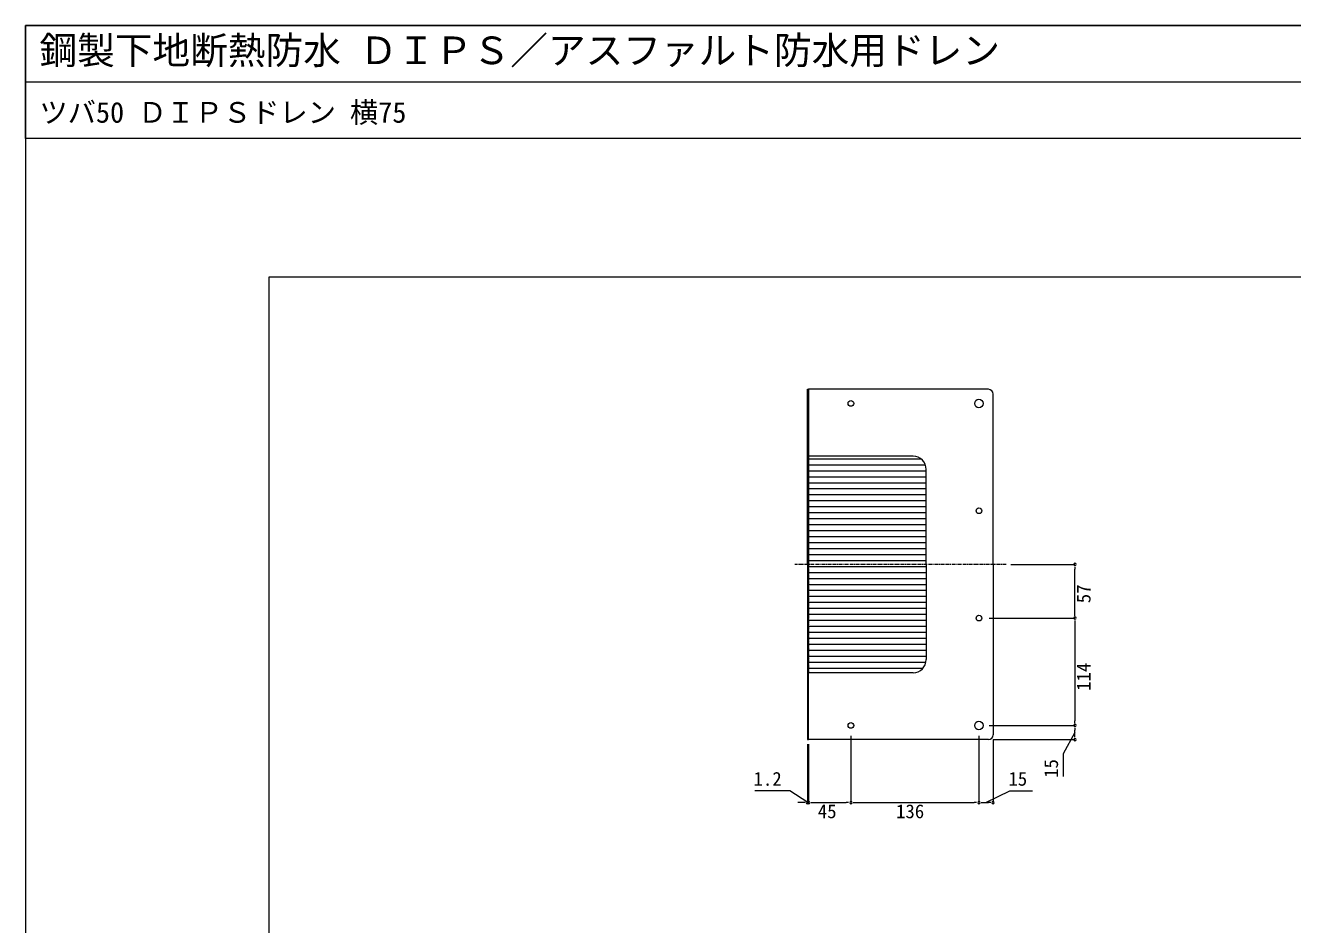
# Model space of a CAD drawing. Units: millimetres, scale not verified. Extents: x -1380 to 1380, y -955 to 955.
# Drawn here: x -1380 to -34, y 0 to 955 of the extents above; entities that cross this region are included whole.
import ezdxf
from ezdxf.enums import TextEntityAlignment as Align

# ---------------------------------------------------------------- set-up
doc = ezdxf.new("R2010")
doc.units = ezdxf.units.MM
doc.header["$LTSCALE"] = 3
doc.linetypes.add('USER1', pattern=[2, 1.25, -0.25, 0.25, -0.25])
for name, color, linetype, lineweight in [('0-0_0', 7, 'Continuous', 15), ('0-3_L-1', 7, 'Continuous', 18), ('0-4_L-5', 2, 'USER1', 18), ('0-6_L-6', 8, 'Continuous', 18), ('0-7_WAKU', 7, 'Continuous', 18), ('0-9_SUNPO', 7, 'Continuous', 18)]:
    doc.layers.add(name, color=color, linetype=linetype, lineweight=lineweight)
doc.styles.add('ＭＳ ゴシック', font='')
doc.styles.get('ＭＳ ゴシック').set_extended_font_data('MS Gothic')

msp = doc.modelspace()

# ---------------------------------------------------------------- linework, layer by layer
at = {"layer": '0-0_0', "lineweight": 18}
msp.add_line((-1380.079, 894.897), (1379.921, 894.897), dxfattribs=at)
at = {"layer": '0-0_0'}
for p, q in [((-265.429, 379.897), (-265.429, 377.397)), ((-265.429, 327.897), (-265.429, 330.397)), ((-265.429, 322.897), (-265.429, 320.397)), ((-265.429, 213.897), (-265.429, 216.397)), ((-265.429, 208.897), (-265.429, 206.397)), ((-265.429, 198.897), (-265.429, 201.397)), ((-552.045, 129.545), (-554.545, 129.545)), ((-545.845, 129.545), (-543.345, 129.545)), ((-545.845, 129.545), (-543.345, 129.545)), ((-505.845, 129.545), (-508.345, 129.545)), ((-500.845, 129.545), (-498.345, 129.545)), ((-369.845, 129.545), (-372.345, 129.545)), ((-364.845, 129.545), (-362.345, 129.545)), ((-354.845, 129.545), (-357.345, 129.545))]:
    msp.add_line(p, q, dxfattribs=at)
at = {"layer": '0-0_0', "lineweight": 18}
msp.add_lwpolyline([(-1121.329, -807.603), (1121.171, -807.603), (1121.171, 687.397), (-1121.329, 687.397)], close=True, dxfattribs=at)
at = {"layer": '0-0_0'}
for centre, start, end in [((-265.429, 382.397), 90, 270), ((-265.429, 382.397), 270, 90), ((-265.429, 325.397), 90, 270), ((-265.429, 325.397), 90, 270), ((-265.429, 325.397), 270, 90), ((-265.429, 325.397), 270, 90), ((-265.429, 211.397), 90, 270), ((-265.429, 211.397), 90, 270), ((-265.429, 211.397), 270, 90), ((-265.429, 211.397), 270, 90), ((-265.429, 196.397), 90, 270), ((-265.429, 196.397), 270, 90), ((-549.545, 129.545), 0, 180), ((-549.545, 129.545), 180, 0), ((-548.345, 129.545), 0, 180), ((-548.345, 129.545), 0, 180), ((-548.345, 129.545), 180, 0), ((-548.345, 129.545), 180, 0), ((-503.345, 129.545), 0, 180), ((-503.345, 129.545), 0, 180), ((-503.345, 129.545), 180, 0), ((-503.345, 129.545), 180, 0), ((-367.345, 129.545), 0, 180), ((-367.345, 129.545), 0, 180), ((-367.345, 129.545), 180, 0), ((-367.345, 129.545), 180, 0), ((-352.345, 129.545), 0, 180), ((-352.345, 129.545), 180, 0)]:
    msp.add_arc(centre, 1.25, start, end, dxfattribs=at)
at = {"layer": '0-3_L-1'}
for p, q in [((-357.345, 568.397), (-548.345, 568.397)), ((-352.345, 382.397), (-352.345, 563.397)), ((-437.345, 497.397), (-548.345, 497.397)), ((-423.345, 382.397), (-423.345, 483.397)), ((-423.345, 382.397), (-423.345, 281.397)), ((-352.345, 382.397), (-352.345, 201.397)), ((-437.345, 267.397), (-548.345, 267.397)), ((-357.345, 196.397), (-548.345, 196.397))]:
    msp.add_line(p, q, dxfattribs=at)
for points in [[(-549.545, 382.397), (-549.545, 568.397), (-548.345, 568.397), (-548.345, 382.397)], [(-549.545, 382.397), (-549.545, 196.397), (-548.345, 196.397), (-548.345, 382.397)]]:
    msp.add_lwpolyline(points, dxfattribs=at)
for centre, radius in [((-503.345, 553.397), 3), ((-367.345, 553.397), 4.5), ((-367.345, 439.397), 3), ((-367.345, 325.397), 3), ((-367.345, 211.397), 4.5), ((-503.345, 211.397), 3)]:
    msp.add_circle(centre, radius, dxfattribs=at)
for centre, radius, start, end in [((-357.345, 563.397), 5, 0, 90), ((-437.345, 483.397), 14, 0, 90), ((-437.345, 281.397), 14, 270, 0), ((-357.345, 201.397), 5, 270, 0)]:
    msp.add_arc(centre, radius, start, end, dxfattribs=at)
at = {"layer": '0-4_L-5'}
for p, q in [((-548.345, 497.397), (-548.345, 267.397)), ((-338.52, 382.397), (-562.77, 382.397))]:
    msp.add_line(p, q, dxfattribs=at)
at = {"layer": '0-6_L-6'}
for p, q in [((-548.345, 494.634), (-428.995, 494.634)), ((-548.345, 488.284), (-424.226, 488.284)), ((-548.345, 481.934), (-423.345, 481.934)), ((-548.345, 475.584), (-423.345, 475.584)), ((-548.345, 469.234), (-423.345, 469.234)), ((-548.345, 462.884), (-423.345, 462.884)), ((-548.345, 456.534), (-423.345, 456.534)), ((-548.345, 450.184), (-423.345, 450.184)), ((-548.345, 443.834), (-423.345, 443.834)), ((-548.345, 437.484), (-423.345, 437.484)), ((-548.345, 431.134), (-423.345, 431.134)), ((-548.345, 424.784), (-423.345, 424.784)), ((-548.345, 418.434), (-423.345, 418.434)), ((-548.345, 412.084), (-423.345, 412.084)), ((-548.345, 405.734), (-423.345, 405.734)), ((-548.345, 399.384), (-423.345, 399.384)), ((-548.345, 393.034), (-423.345, 393.034)), ((-548.345, 386.684), (-423.345, 386.684)), ((-548.345, 380.334), (-423.345, 380.334)), ((-548.345, 373.984), (-423.345, 373.984)), ((-548.345, 367.634), (-423.345, 367.634)), ((-548.345, 361.284), (-423.345, 361.284)), ((-548.345, 354.934), (-423.345, 354.934)), ((-548.345, 348.584), (-423.345, 348.584)), ((-548.345, 342.234), (-423.345, 342.234)), ((-548.345, 335.884), (-423.345, 335.884)), ((-548.345, 329.534), (-423.345, 329.534)), ((-548.345, 323.184), (-423.345, 323.184)), ((-548.345, 316.834), (-423.345, 316.834)), ((-548.345, 310.484), (-423.345, 310.484)), ((-548.345, 304.134), (-423.345, 304.134)), ((-548.345, 297.784), (-423.345, 297.784)), ((-548.345, 291.434), (-423.345, 291.434)), ((-548.345, 285.084), (-423.345, 285.084)), ((-548.345, 278.734), (-423.601, 278.734)), ((-548.345, 272.384), (-426.632, 272.384))]:
    msp.add_line(p, q, dxfattribs=at)
at = {"layer": '0-7_WAKU'}
for points in [[(-1380.079, -955.103), (1379.921, -955.103), (1379.921, 954.897), (-1380.079, 954.897)], [(1379.921, 834.897), (-1380.079, 834.897), (-1380.079, 954.897), (1379.921, 954.897)]]:
    msp.add_lwpolyline(points, close=True, dxfattribs=at)
at = {"layer": '0-9_SUNPO'}
for p, q in [((-333.52, 382.397), (-265.429, 382.397)), ((-265.429, 330.397), (-265.429, 377.397)), ((-356.345, 325.397), (-265.429, 325.397)), ((-356.345, 325.397), (-265.429, 325.397)), ((-265.429, 320.397), (-265.429, 216.397)), ((-356.345, 211.397), (-265.429, 211.397)), ((-356.345, 211.397), (-265.429, 211.397)), ((-265.429, 201.397), (-265.429, 206.397)), ((-549.545, 191.397), (-549.545, 129.545)), ((-548.345, 191.397), (-548.345, 129.545)), ((-548.345, 191.397), (-548.345, 129.545)), ((-503.345, 200.397), (-503.345, 129.545)), ((-503.345, 200.397), (-503.345, 129.545)), ((-367.345, 200.397), (-367.345, 129.545)), ((-367.345, 200.397), (-367.345, 129.545)), ((-352.345, 196.397), (-352.345, 129.545)), ((-352.345, 196.397), (-265.429, 196.397)), ((-554.545, 129.545), (-559.545, 129.545)), ((-549.545, 129.545), (-548.345, 129.545)), ((-549.545, 129.545), (-548.345, 129.545)), ((-543.345, 129.545), (-538.345, 129.545)), ((-543.345, 129.545), (-508.345, 129.545)), ((-498.345, 129.545), (-372.345, 129.545)), ((-362.345, 129.545), (-357.345, 129.545))]:
    msp.add_line(p, q, dxfattribs=at)
for points in [[(-265.429, 203.897), (-277.929, 181.226), (-277.929, 157.297)], [(-548.945, 129.545), (-568.179, 142.045), (-605.204, 142.045)], [(-359.845, 129.545), (-334.51, 142.045), (-310.581, 142.045)]]:
    msp.add_lwpolyline(points, dxfattribs=at)

# ---------------------------------------------------------------- texts
at = {"layer": '0-7_WAKU', "style": 'ＭＳ ゴシック'}
for s, height, p in [('鋼製下地断熱防水 ＤＩＰＳ／アスファルト防水用ドレン', 29.33, (-1365.079, 904.897)), ('ツバ50 ＤＩＰＳドレン 横75', 21.99, (-1365.079, 844.897))]:
    msp.add_text(s, height=height, dxfattribs=at).set_placement(p, align=Align.BOTTOM_LEFT)
at = {"layer": '0-9_SUNPO', "style": 'ＭＳ ゴシック'}
for s, p in [('57', (-244.429, 341.207)), ('114', (-244.429, 248.092)), ('15', (-278.929, 155.759))]:
    msp.add_text(s, height=14.66, rotation=90, dxfattribs=at).set_placement(p, align=Align.BOTTOM_LEFT)
for s, p in [('1.2', (-606.742, 143.045)), ('15', (-336.048, 143.045)), ('45', (-538.485, 108.545)), ('136', (-455.396, 108.545))]:
    msp.add_text(s, height=14.66, dxfattribs=at).set_placement(p, align=Align.BOTTOM_LEFT)

doc.saveas('drawing.dxf')
